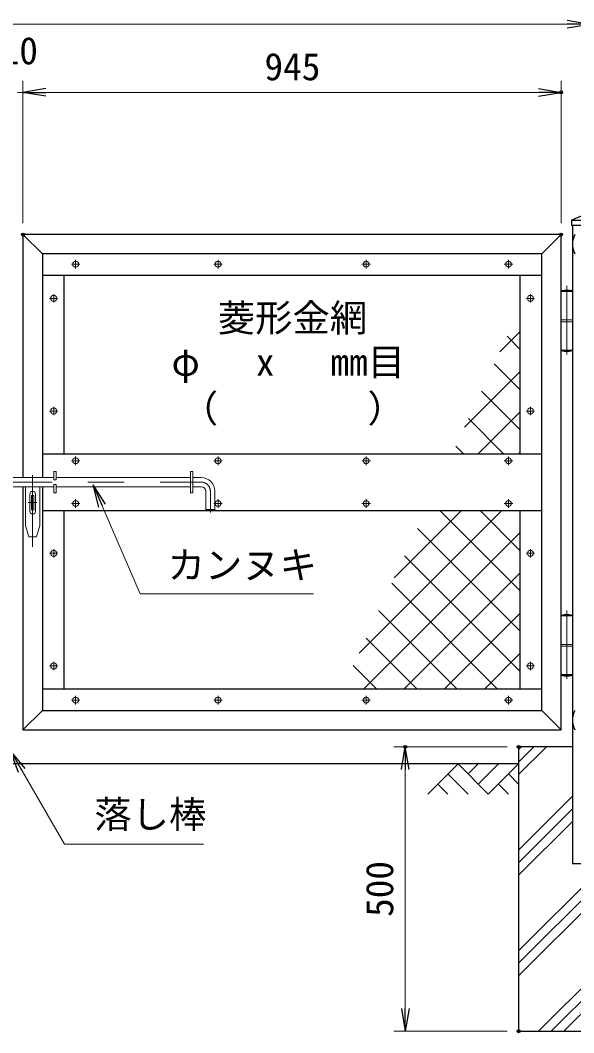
# Model space of a CAD drawing. Units: millimetres, scale not verified. Extents: x -4200 to 4200, y -2970 to 2970.
# Drawn here: x 1242 to 2214, y -1041 to 738 of the extents above; entities that cross this region are included whole.
import ezdxf
from ezdxf.enums import TextEntityAlignment as Align

# ---------------------------------------------------------------- set-up
doc = ezdxf.new("R2010")
doc.units = ezdxf.units.MM
doc.header["$LTSCALE"] = 10
doc.header["$PDMODE"] = 32
doc.header["$PDSIZE"] = 5
doc.linetypes.add('USER1', pattern=[50.8, 31.75, -6.35, 6.35, -6.35])
for name, color, linetype, lineweight in [('0-0_D-STR1', 1, 'Continuous', 25), ('0-1_D-DCR-HCH', 7, 'Continuous', 13), ('0-2_D-STR3', 3, 'Continuous', 13), ('0-3_D-BMK', 2, 'USER1', 13), ('0-4_D-STR4', 7, 'Continuous', 25), ('0-5_D-BGD', 7, 'Continuous', 25), ('0-6_D-STR-TXT', 7, 'Continuous', 13), ('0-7_D-STR-DIM', 7, 'Continuous', 13), ('0-B_D-STR2', 7, 'Continuous', 13)]:
    doc.layers.add(name, color=color, linetype=linetype, lineweight=lineweight)
doc.layers.add('0-8_0', color=7, linetype='Continuous')
doc.layers.add('0-9_Defpoints', color=8, linetype='Continuous')
doc.styles.add('ＭＳ ゴシック', font='')
doc.styles.get('ＭＳ ゴシック').set_extended_font_data('MS Gothic')

# ---------------------------------------------------------------- blocks, each defined once
blk = doc.blocks.new('_Open')
at = {"layer": '0-8_0'}
blk.add_line((-10, 1.667), (0, 0), dxfattribs=at)
blk.add_lwpolyline([(-10, -1.667), (0, 0), (-10, 0)], dxfattribs=at)

msp = doc.modelspace()

# ---------------------------------------------------------------- linework, layer by layer
at = {"layer": '0-0_D-STR1'}
for p, q in [((2209.89, 385.42), (2209.89, 377.37)), ((2274.09, 377.37), (2209.89, 377.37)), ((2273.76, 386.37), (2210.22, 386.37)), ((1246.74, 361.37), (1246.74, -65.63)), ((2191.74, 361.37), (1246.74, 361.37)), ((1246.74, 361.37), (1280.74, 327.37)), ((2191.74, 361.37), (2157.74, 327.37)), ((2191.74, -508.63), (2191.74, 361.37)), ((1280.74, 327.37), (1280.74, -65.63)), ((2157.74, 327.37), (1280.74, 327.37)), ((2157.74, -474.63), (2157.74, 327.37)), ((2157.74, 289.37), (1280.74, 289.37)), ((1318.74, 289.37), (1318.74, -23.63)), ((2119.74, -23.63), (2119.74, 289.37)), ((1280.74, -23.63), (2157.74, -23.63)), ((1246.74, -81.63), (1246.74, -508.63)), ((1280.74, -81.63), (1280.74, -474.63)), ((1280.74, -123.63), (2157.74, -123.63)), ((1318.74, -123.63), (1318.74, -436.63)), ((2119.74, -436.63), (2119.74, -123.63)), ((1280.74, -436.63), (2157.74, -436.63)), ((1280.74, -474.63), (1246.74, -508.63)), ((1280.74, -474.63), (2157.74, -474.63)), ((2157.74, -474.63), (2191.74, -508.63)), ((1246.74, -508.63), (2191.74, -508.63))]:
    msp.add_line(p, q, dxfattribs=at)
msp.add_lwpolyline([(2211.74, 377.37), (2211.74, -743.63), (2272.24, -743.63), (2272.24, -508.63)], dxfattribs=at)
for centre, radius, start, end in [((2241.99, 334.2), 61.17, 59.14927, 120.85073), ((2211.39, 385.42), 1.5, 120.85073, 180), ((2247.22, 344.37), 35.72, 151.52136, 208.47864), ((2247.22, -491.63), 35.72, 151.52136, 208.47864)]:
    msp.add_arc(centre, radius, start, end, dxfattribs=at)
at = {"layer": '0-1_D-DCR-HCH'}
for p, q in [((2116.99, -587.62), (2165.98, -538.63)), ((2116.99, -565.52), (2143.88, -538.63)), ((2116.99, -543.42), (2121.78, -538.63)), ((2010.57, -568.63), (1957.36, -621.84)), ((2010.57, -568.63), (2063.78, -621.84)), ((2028.3, -586.37), (2046.04, -568.63)), ((2046.04, -604.11), (2081.52, -568.63)), ((2063.78, -621.84), (2116.99, -568.63)), ((1992.83, -586.37), (2028.47, -621.84)), ((2099.25, -586.37), (2116.99, -604.03)), ((1975.09, -604.11), (1992.91, -621.84)), ((2081.52, -604.11), (2099.34, -621.84)), ((2116.99, -720.2), (2211.74, -625.45)), ((2116.99, -742.3), (2211.74, -647.55)), ((2116.99, -919.07), (2366.99, -669.07)), ((2116.99, -764.39), (2211.74, -669.64)), ((2116.99, -941.17), (2366.99, -691.17)), ((2116.99, -896.98), (2270.33, -743.63)), ((2152.11, -1038.63), (2366.99, -823.75)), ((2174.21, -1038.63), (2366.99, -845.85)), ((2196.31, -1038.63), (2366.99, -867.95))]:
    msp.add_line(p, q, dxfattribs=at)
at = {"layer": '0-2_D-STR3'}
for p, q in [((2211.74, 261.37), (2191.74, 261.37)), ((2191.74, 261.37), (2191.74, 158.37)), ((2192.24, 262.87), (2192.24, 261.37)), ((2192.24, 262.87), (2211.24, 262.87)), ((2211.24, 262.87), (2211.24, 261.37)), ((2211.74, 261.37), (2211.74, 158.37)), ((2211.74, 211.37), (2191.74, 211.37)), ((2211.74, 208.37), (2191.74, 208.37)), ((2211.74, 158.37), (2191.74, 158.37)), ((2192.24, 158.37), (2192.24, 156.87)), ((2211.24, 156.87), (2192.24, 156.87)), ((2211.24, 158.37), (2211.24, 156.87)), ((1182.74, -65.63), (1300.74, -65.63)), ((1300.74, -54.63), (1300.74, -69.63)), ((1300.74, -54.63), (1305.24, -54.63)), ((1300.74, -69.63), (1305.24, -69.63)), ((1305.24, -54.63), (1305.24, -69.63)), ((1305.24, -65.63), (1540.74, -65.63)), ((1540.74, -54.63), (1540.74, -92.63)), ((1540.74, -54.63), (1545.24, -54.63)), ((1545.24, -54.63), (1545.24, -92.63)), ((1545.24, -65.63), (1559.74, -65.63)), ((1182.74, -81.63), (1300.74, -81.63)), ((1251.24, -81.63), (1251.24, -149.63)), ((1276.24, -81.63), (1276.24, -149.63)), ((1300.74, -77.63), (1300.74, -92.63)), ((1305.24, -81.63), (1540.74, -81.63)), ((1545.24, -81.63), (1559.74, -81.63)), ((1258.74, -94.63), (1258.74, -124.63)), ((1261.49, -97.13), (1265.99, -97.13)), ((1261.49, -97.13), (1261.49, -122.13)), ((1265.99, -97.13), (1265.99, -122.13)), ((1268.74, -94.63), (1268.74, -124.63)), ((1300.74, -92.63), (1305.24, -92.63)), ((1540.74, -92.63), (1545.24, -92.63)), ((1583.74, -89.63), (1583.74, -121.63)), ((1261.49, -122.13), (1265.99, -122.13)), ((1567.74, -121.63), (1583.74, -121.63)), ((1569.74, -123.63), (1581.74, -123.63)), ((1581.74, -123.63), (1583.74, -121.63)), ((1251.24, -149.63), (1257.24, -169.63)), ((1270.24, -169.63), (1276.24, -149.63)), ((1257.24, -169.63), (1270.24, -169.63)), ((2211.74, -308.63), (2191.74, -308.63)), ((2191.74, -308.63), (2191.74, -411.63)), ((2192.24, -307.13), (2192.24, -308.63)), ((2192.24, -307.13), (2211.24, -307.13)), ((2211.24, -307.13), (2211.24, -308.63)), ((2211.74, -308.63), (2211.74, -411.63)), ((2211.74, -358.63), (2191.74, -358.63)), ((2211.74, -361.63), (2191.74, -361.63)), ((2211.74, -411.63), (2191.74, -411.63)), ((2192.24, -411.63), (2192.24, -413.13)), ((2211.24, -413.13), (2192.24, -413.13)), ((2211.24, -411.63), (2211.24, -413.13))]:
    msp.add_line(p, q, dxfattribs=at)
for points in [[(1300.74, -77.63), (1305.24, -77.63), (1305.24, -92.63)], [(1567.74, -89.63), (1567.74, -121.63), (1569.74, -123.63)]]:
    msp.add_lwpolyline(points, dxfattribs=at)
for centre in [(1339.24, 309.37), (1589.24, 309.37), (1849.24, 309.37), (2099.24, 309.37), (1300.74, 249.37), (2137.74, 249.37), (1300.74, 51.37), (2137.74, 51.37), (1339.24, -36.13), (1589.24, -36.13), (1849.24, -36.13), (2099.24, -36.13), (1339.24, -111.13), (1589.24, -111.13), (1849.24, -111.13), (2099.24, -111.13), (1300.74, -198.63), (2137.74, -198.63), (1300.74, -396.63), (2137.74, -396.63), (1339.24, -456.63), (1589.24, -456.63), (1849.24, -456.63), (2099.24, -456.63)]:
    msp.add_circle(centre, 5.25, dxfattribs=at)
for centre, radius, start, end in [((2201.74, 233.53), 30.83, 72.05475, 107.94525), ((2201.74, 186.2), 30.83, 252.05475, 287.94525), ((1559.74, -89.63), 24, 0, 90), ((1559.74, -89.63), 8, 0, 90), ((1263.74, -94.63), 5, 0, 180), ((1263.74, -124.63), 5, 180, 0), ((2201.74, -336.47), 30.83, 72.05475, 107.94525), ((2201.74, -383.8), 30.83, 252.05475, 287.94525)]:
    msp.add_arc(centre, radius, start, end, dxfattribs=at)
at = {"layer": '0-3_D-BMK'}
for p, q in [((1346.68, 309.37), (1331.8, 309.37)), ((1339.24, 316.81), (1339.24, 301.93)), ((1596.68, 309.37), (1581.8, 309.37)), ((1589.24, 316.81), (1589.24, 301.93)), ((1856.68, 309.37), (1841.8, 309.37)), ((1849.24, 316.81), (1849.24, 301.93)), ((2106.68, 309.37), (2091.8, 309.37)), ((2099.24, 316.81), (2099.24, 301.93)), ((2201.74, 271.07), (2201.74, 150.64)), ((1308.18, 249.37), (1293.3, 249.37)), ((1300.74, 256.81), (1300.74, 241.93)), ((2145.18, 249.37), (2130.3, 249.37)), ((2137.74, 256.81), (2137.74, 241.93)), ((1300.74, 58.81), (1300.74, 43.93)), ((2137.74, 58.81), (2137.74, 43.93)), ((1308.18, 51.37), (1293.3, 51.37)), ((2145.18, 51.37), (2130.3, 51.37)), ((1339.24, -28.69), (1339.24, -43.57)), ((1589.24, -28.69), (1589.24, -43.57)), ((1849.24, -28.69), (1849.24, -43.57)), ((2099.24, -28.69), (2099.24, -43.57)), ((1346.68, -36.13), (1331.8, -36.13)), ((1596.68, -36.13), (1581.8, -36.13)), ((1856.68, -36.13), (1841.8, -36.13)), ((2106.68, -36.13), (2091.8, -36.13)), ((1263.74, -61.61), (1263.74, -187.15)), ((979.63, -73.63), (1559.74, -73.63)), ((1339.24, -103.69), (1339.24, -118.57)), ((1575.74, -89.63), (1575.74, -126.9)), ((1589.24, -103.69), (1589.24, -118.57)), ((1849.24, -103.69), (1849.24, -118.57)), ((2099.24, -103.69), (2099.24, -118.57)), ((1255.65, -109.63), (1271.19, -109.63)), ((1346.68, -111.13), (1331.8, -111.13)), ((1596.68, -111.13), (1581.8, -111.13)), ((1856.68, -111.13), (1841.8, -111.13)), ((2106.68, -111.13), (2091.8, -111.13)), ((1300.74, -191.19), (1300.74, -206.07)), ((2137.74, -191.19), (2137.74, -206.07)), ((1308.18, -198.63), (1293.3, -198.63)), ((2145.18, -198.63), (2130.3, -198.63)), ((2201.74, -298.93), (2201.74, -419.36)), ((1300.74, -389.19), (1300.74, -404.07)), ((2137.74, -389.19), (2137.74, -404.07)), ((1308.18, -396.63), (1293.3, -396.63)), ((2145.18, -396.63), (2130.3, -396.63)), ((1346.68, -456.63), (1331.8, -456.63)), ((1339.24, -449.19), (1339.24, -464.07)), ((1596.68, -456.63), (1581.8, -456.63)), ((1589.24, -449.19), (1589.24, -464.07)), ((1856.68, -456.63), (1841.8, -456.63)), ((1849.24, -449.19), (1849.24, -464.07)), ((2106.68, -456.63), (2091.8, -456.63)), ((2099.24, -449.19), (2099.24, -464.07))]:
    msp.add_line(p, q, dxfattribs=at)
msp.add_arc((1559.74, -89.63), 16, 0, 90, dxfattribs=at)
at = {"layer": '0-4_D-STR4'}
msp.add_line((2211.74, -538.63), (2116.99, -538.63), dxfattribs=at)
msp.add_lwpolyline([(2116.99, -538.63), (2116.99, -1038.63), (2366.99, -1038.63), (2366.99, -538.63)], dxfattribs=at)
at = {"layer": '0-5_D-BGD'}
msp.add_line((2116.99, -568.63), (366.99, -568.63), dxfattribs=at)
at = {"layer": '0-6_D-STR-TXT'}
for points in [[(1756.7, -269.75), (1452.73, -269.75), (1370.71, -80.24)], [(1563.92, -709.62), (1319.6, -709.62), (1225.93, -547.38)]]:
    msp.add_lwpolyline(points, dxfattribs=at)
at = {"layer": '0-7_D-STR-DIM'}
for p, q in [((281.99, 731.37), (2201.99, 731.37)), ((1246.74, 381.37), (1246.74, 631.37)), ((1246.74, 381.37), (1246.74, 631.37)), ((2191.74, 381.37), (2191.74, 631.37)), ((1246.74, 611.37), (1237.24, 611.37)), ((1286.74, 611.37), (2151.74, 611.37)), ((1286.74, 611.37), (1326.74, 611.37)), ((2096.99, -538.63), (1897.98, -538.63)), ((1917.98, -998.63), (1917.98, -578.63)), ((2096.99, -1038.63), (1897.98, -1038.63))]:
    msp.add_line(p, q, dxfattribs=at)
at = {"layer": '0-9_Defpoints'}
for p in [(2191.74, 611.37), (1246.74, 361.37), (2191.74, 361.37), (1917.98, -538.63), (2116.99, -538.63), (2116.99, -1038.63)]:
    msp.add_point(p, dxfattribs=at)
at = {"layer": '0-B_D-STR2'}
for p, q in [((2119.74, 230.2), (2119.09, 230.85)), ((2084, 155.6), (2119.74, 191.33)), ((2119.74, 159.49), (2096.61, 182.63)), ((2119.74, 88.78), (2074.12, 134.4)), ((2022.22, 23.1), (2119.74, 120.62)), ((2119.74, 18.07), (2051.63, 86.18)), ((2090.73, -23.63), (2029.15, 37.95)), ((2046.2, -23.63), (2119.74, 49.91)), ((2020.02, -23.63), (2006.66, -10.27)), ((2116.91, -23.63), (2119.74, -20.8)), ((1836.87, -374.38), (2087.62, -123.63)), ((1898.66, -241.88), (2016.91, -123.63)), ((2119.74, -264.77), (1978.6, -123.63)), ((2119.74, -194.06), (2049.31, -123.63)), ((2119.74, -335.48), (1939.2, -154.94)), ((1845.33, -436.63), (2119.74, -162.22)), ((2119.74, -406.19), (1916.71, -203.16)), ((1916.04, -436.63), (2119.74, -232.93)), ((2079.47, -436.63), (1894.22, -251.39)), ((2008.76, -436.63), (1871.74, -299.61)), ((1986.75, -436.63), (2119.74, -303.64)), ((1938.05, -436.63), (1849.25, -347.83)), ((2057.46, -436.63), (2119.74, -374.35)), ((1867.34, -436.63), (1826.76, -396.06))]:
    msp.add_line(p, q, dxfattribs=at)

# ---------------------------------------------------------------- block references
at = {"layer": '0-6_D-STR-TXT', "xscale": 4, "yscale": 4}
for p, rotation in [((1369.92, -78.4), 113.40164), ((1224.93, -545.65), 120)]:
    msp.add_blockref('_Open', p, dxfattribs=dict(at, rotation=rotation))
at = {"layer": '0-7_D-STR-DIM', "xscale": 4, "yscale": 4}
for p in [(2241.99, 731.37), (2191.74, 611.37)]:
    msp.add_blockref('_Open', p, dxfattribs=at)
for p, rotation in [((1246.74, 611.37), 180), ((1246.74, 611.37), 180), ((1917.98, -538.63), 90), ((1917.98, -1038.63), 270)]:
    msp.add_blockref('_Open', p, dxfattribs=dict(at, rotation=rotation))

# ---------------------------------------------------------------- texts
at = {"layer": '0-6_D-STR-TXT', "style": 'ＭＳ ゴシック'}
for s, p in [('菱形金網', (1588.79, 176.62)), ('φ\u3000 x\u3000 mm目', (1507.57, 99.04)), ('（\u3000\u3000\u3000\u3000）', (1523.82, 17.39)), ('カンヌキ', (1500.61, -257.67)), ('落し棒', (1372.04, -695.89))]:
    msp.add_text(s, height=48.09, dxfattribs=at).set_placement(p, align=Align.BOTTOM_LEFT)
at = {"layer": '0-7_D-STR-DIM', "style": 'ＭＳ ゴシック'}
for s, p in [('10', (1207.59, 646.12)), ('945', (1670.77, 618.12))]:
    msp.add_text(s, height=48.09, dxfattribs=at).set_placement(p, align=Align.BOTTOM_LEFT)
msp.add_text('500', height=48.09, rotation=90, dxfattribs=at).set_placement((1911.23, -837.51), align=Align.BOTTOM_LEFT)

doc.saveas('drawing.dxf')
